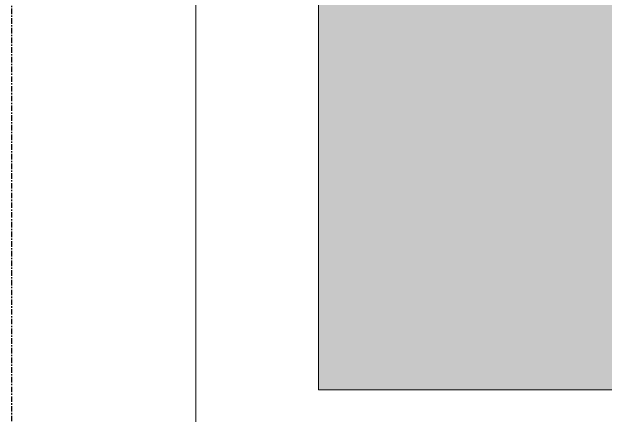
# Model space of a CAD drawing. Header units: inches. Extents: x -4226 to -935, y 9756 to 12395.
# Drawn here: x -3787.3 to -3733.8, y 9850.2 to 9886.6 of the extents above; entities that cross this region are included whole.
import ezdxf

# ---------------------------------------------------------------- set-up
doc = ezdxf.new("R2010")
doc.units = ezdxf.units.IN
doc.header["$MEASUREMENT"] = 0
doc.linetypes.add('Grid Line 1_2_', pattern=[0.875, 0.5, -0.125, 0.125, -0.125])
for name, color, linetype, lineweight in [('0-1', 7, 'Continuous', 5), ('E-ELEC-EQPM', 71, 'Continuous', 9), ('G-ANNO-SYMB', 111, 'Continuous', 9), ('S-GRID-1', 1, 'Grid Line 1_2_', 30)]:
    doc.layers.add(name, color=color, linetype=linetype, lineweight=lineweight)

# ---------------------------------------------------------------- blocks, each defined once
blk = doc.blocks.new('CTR - 1st Phase - Structure_rvt-1-FLOOR PLAN - ROOF')
at = {"layer": 'S-GRID-1'}
blk.add_line((-3787.324, 9772.61), (-3787.324, 12247.501), dxfattribs=at)
blk = doc.blocks.new('262400 - Switchboards and Panelboards - Electric Panel - Generic - 262400 - Switchboards and Panelboards - Electric Panel - Generic-2655902-FLOOR PLAN - ROOF')
at = {"layer": 'E-ELEC-EQPM'}
blk.add_hatch(color=256, dxfattribs=at).paths.add_polyline_path([(0, 36), (0, 1), (39, 1), (39, 36)], flags=0)
for p, q in [((39, 36), (0, 36)), ((0, 36), (0, 1)), ((39, 1), (39, 36))]:
    blk.add_line(p, q, dxfattribs=at)

msp = doc.modelspace()

# ---------------------------------------------------------------- linework, layer by layer
at = {"layer": 'G-ANNO-SYMB'}
msp.add_line((-3770.724, 12332.599), (-3770.724, 9814.527), dxfattribs=at)

# ---------------------------------------------------------------- block references
at = {"layer": '0-1'}
msp.add_blockref('CTR - 1st Phase - Structure_rvt-1-FLOOR PLAN - ROOF', (0, 0), dxfattribs=at)
at = {"layer": 'E-ELEC-EQPM', "rotation": 180}
msp.add_blockref('262400 - Switchboards and Panelboards - Electric Panel - Generic - 262400 - Switchboards and Panelboards - Electric Panel - Generic-2655902-FLOOR PLAN - ROOF', (-3720.646, 9888.439), dxfattribs=at)

doc.saveas('drawing.dxf')
